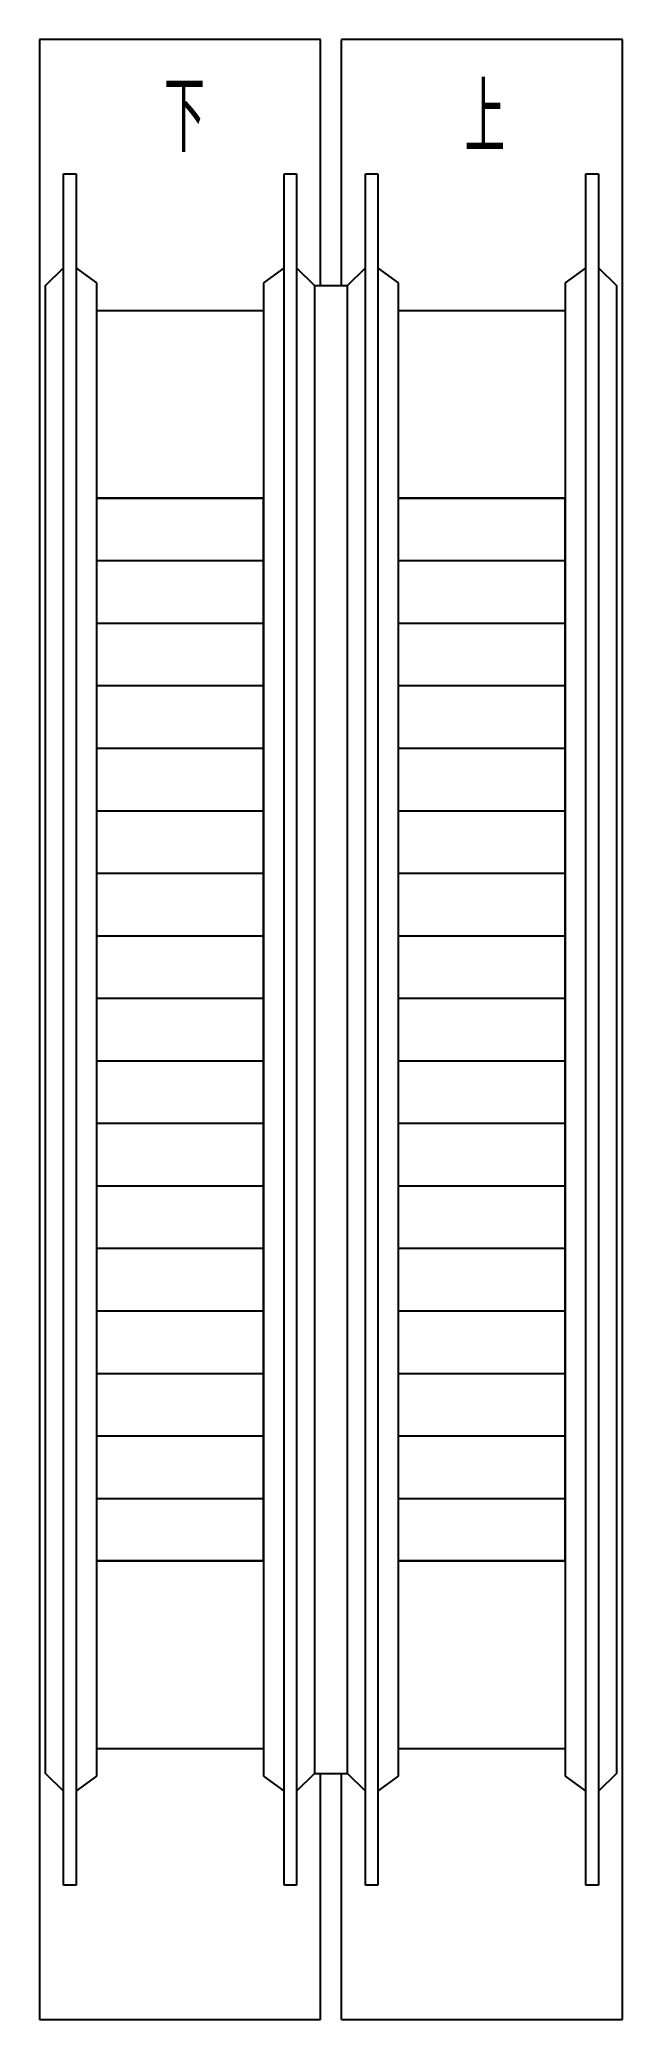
# Model space of a CAD drawing. Header units: millimetres. Extents: x 0 to 2796, y 0 to 9500.
import ezdxf

# ---------------------------------------------------------------- set-up
doc = ezdxf.new("R2010")
doc.units = ezdxf.units.MM
doc.layers.add('DIM_SYMB', color=3, linetype='Continuous')
doc.layers.add('STAIR', color=2, linetype='Continuous')
doc.styles.add('AEC_DIM', font='SIMPLEX', dxfattribs={"bigfont": 'GBCBIG'})

msp = doc.modelspace()

# ---------------------------------------------------------------- linework, layer by layer
at = {"layer": 'DIM_SYMB'}
for points in [[(674, 8855.5, 0, 0, 0), (674, 2800, 80, 0, 0), (674, 2500, 0, 0, 0)], [(2122, 2500, 0, 0, 0), (2122, 8555.5, 80, 0, 0), (2122, 8855.5, 0, 0, 0)]]:
    msp.add_lwpolyline(points, format="xyseb", dxfattribs=at)
at = {"layer": 'STAIR'}
for p, q in [((1348, 9500), (0, 9500)), ((0, 9500), (0, 0)), ((1348, 8319.5), (1348, 9500)), ((2796, 9500), (1448, 9500)), ((1448, 8319.5), (1448, 9500)), ((2796, 0), (2796, 9500)), ((115, 644.5), (115, 8855.5)), ((115, 8855.5), (175, 8855.5)), ((175, 8855.5), (175, 644.5)), ((1173, 8855.5), (1233, 8855.5)), ((1173, 644.5), (1173, 8855.5)), ((1233, 8855.5), (1233, 644.5)), ((1563, 644.5), (1563, 8855.5)), ((1563, 8855.5), (1623, 8855.5)), ((1623, 8855.5), (1623, 644.5)), ((2621, 8855.5), (2681, 8855.5)), ((2621, 644.5), (2621, 8855.5)), ((2681, 8855.5), (2681, 644.5)), ((29, 8319.5), (115, 8405.5)), ((274, 8332.75), (175, 8405.5)), ((1173, 8405.5), (1074, 8332.75)), ((1233, 8405.5), (1319, 8319.5)), ((1477, 8319.5), (1563, 8405.5)), ((1722, 8332.75), (1623, 8405.5)), ((2621, 8405.5), (2522, 8332.75)), ((2681, 8405.5), (2767, 8319.5)), ((29, 1180.5), (29, 8319.5)), ((274, 1167.25), (274, 8332.75)), ((1074, 8332.75), (1074, 1167.25)), ((1319, 8319.5), (1319, 1180.5)), ((1319, 8319.5), (1477, 8319.5)), ((1477, 1180.5), (1477, 8319.5)), ((1722, 1167.25), (1722, 8332.75)), ((2522, 8332.75), (2522, 1167.25)), ((2767, 8319.5), (2767, 1180.5)), ((274, 8200), (1074, 8200)), ((1722, 8200), (2522, 8200)), ((274, 2200), (274, 7300)), ((274, 7300), (1074, 7300)), ((1074, 7300), (274, 7300)), ((1074, 2200), (1074, 7300)), ((1722, 2200), (1722, 7300)), ((1722, 7300), (2522, 7300)), ((2522, 7300), (1722, 7300)), ((2522, 2200), (2522, 7300)), ((274, 7000), (1074, 7000)), ((1722, 7000), (2522, 7000)), ((274, 6700), (1074, 6700)), ((1722, 6700), (2522, 6700)), ((274, 6400), (1074, 6400)), ((1722, 6400), (2522, 6400)), ((274, 6100), (1074, 6100)), ((1722, 6100), (2522, 6100)), ((274, 5800), (1074, 5800)), ((1722, 5800), (2522, 5800)), ((274, 5500), (1074, 5500)), ((1722, 5500), (2522, 5500)), ((274, 5200), (1074, 5200)), ((1722, 5200), (2522, 5200)), ((274, 4900), (1074, 4900)), ((1722, 4900), (2522, 4900)), ((274, 4600), (1074, 4600)), ((1722, 4600), (2522, 4600)), ((274, 4300), (1074, 4300)), ((1722, 4300), (2522, 4300)), ((274, 4000), (1074, 4000)), ((1722, 4000), (2522, 4000)), ((274, 3700), (1074, 3700)), ((1722, 3700), (2522, 3700)), ((274, 3400), (1074, 3400)), ((1722, 3400), (2522, 3400)), ((274, 3100), (1074, 3100)), ((1722, 3100), (2522, 3100)), ((274, 2800), (1074, 2800)), ((1722, 2800), (2522, 2800)), ((274, 2500), (1074, 2500)), ((1722, 2500), (2522, 2500)), ((274, 2200), (1074, 2200)), ((1074, 2200), (274, 2200)), ((1722, 2200), (2522, 2200)), ((2522, 2200), (1722, 2200)), ((274, 1300), (1074, 1300)), ((1722, 1300), (2522, 1300)), ((115, 1094.5), (29, 1180.5)), ((175, 1094.5), (274, 1167.25)), ((1074, 1167.25), (1173, 1094.5)), ((1319, 1180.5), (1233, 1094.5)), ((1319, 1180.5), (1477, 1180.5)), ((1348, 0), (1348, 1180.5)), ((1448, 0), (1448, 1180.5)), ((1563, 1094.5), (1477, 1180.5)), ((1623, 1094.5), (1722, 1167.25)), ((2522, 1167.25), (2621, 1094.5)), ((2767, 1180.5), (2681, 1094.5)), ((175, 644.5), (115, 644.5)), ((1233, 644.5), (1173, 644.5)), ((1623, 644.5), (1563, 644.5)), ((2681, 644.5), (2621, 644.5)), ((0, 0), (1348, 0)), ((1448, 0), (2796, 0))]:
    msp.add_line(p, q, dxfattribs=at)

# ---------------------------------------------------------------- texts
at = {"layer": 'DIM_SYMB', "color": 7, "style": 'AEC_DIM', "width": 0.8}
for s, p in [('上', (2038.6, 8955.5)), ('下', (598.04, 8960.5))]:
    msp.add_text(s, height=337.59, dxfattribs=at).set_placement(p)

doc.saveas('drawing.dxf')
